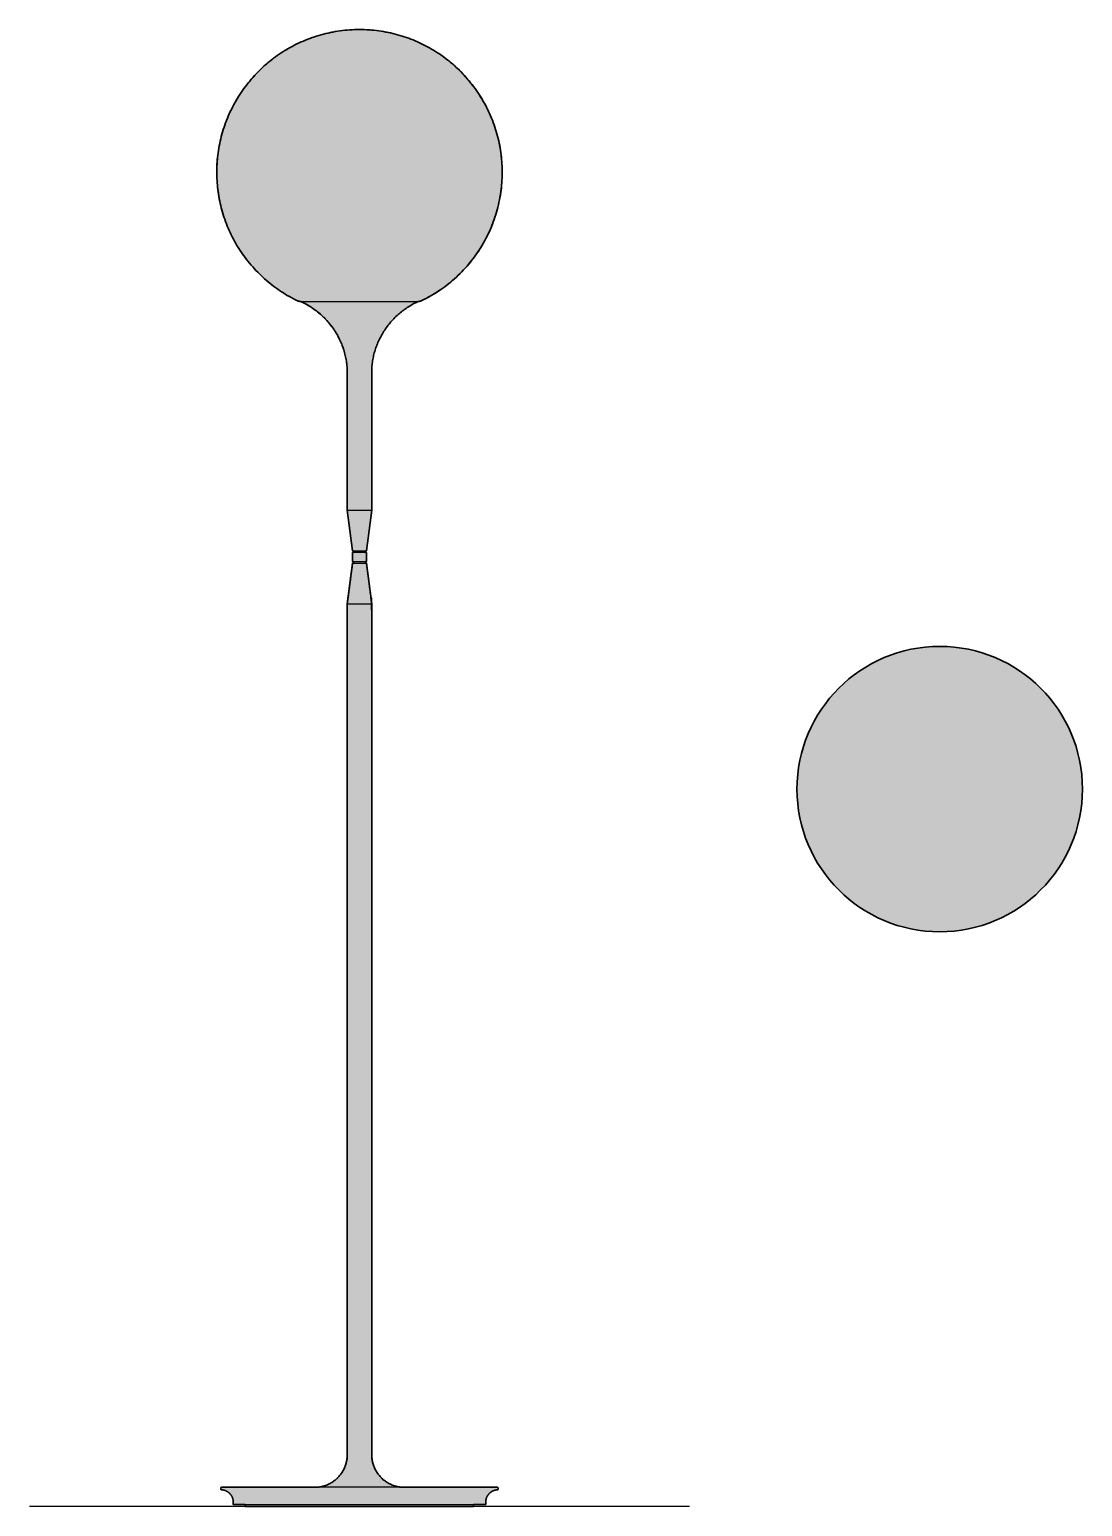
# Model space of a CAD drawing. Header units: millimetres. Extents: x 0 to 1291, y 0 to 1812.
import ezdxf

# ---------------------------------------------------------------- set-up
doc = ezdxf.new("R2010")
doc.units = ezdxf.units.MM
doc.layers.add('Blocks', color=7, linetype='Continuous')
doc.layers.add('Blocks$Fill', color=7, linetype='Continuous', true_color=0xffffff)
for name, color, linetype, lineweight, true_color in [('Blocks$Inner', 7, 'Continuous', 25, 0x007f00), ('Blocks$Outline', 7, 'Continuous', 35, 0xff3f3f), ('Groud', 7, 'Continuous', 25, 0x243775)]:
    doc.layers.add(name, color=color, linetype=linetype, lineweight=lineweight, true_color=true_color)

# ---------------------------------------------------------------- blocks, each defined once
blk = doc.blocks.new('Castore floor 35 Top')
at = {"layer": 'Blocks$Fill'}
blk.add_hatch(color=256, dxfattribs=at).paths.add_polyline_path([(352.9, -211), (352.8, -205), (352.5, -198.9), (351.9, -192.8), (351.2, -186.8), (350.3, -180.8), (349.1, -174.8), (347.7, -168.9), (346.2, -163.1), (344.4, -157.2), (342.4, -151.5), (340.3, -145.8), (337.9, -140.2), (335.4, -134.7), (332.6, -129.3), (329.7, -124), (326.6, -118.8), (323.3, -113.6), (319.8, -108.7), (316.2, -103.8), (312.4, -99.1), (308.4, -94.5), (304.3, -90), (300, -85.7), (295.6, -81.5), (291, -77.5), (286.3, -73.7), (281.5, -70), (276.5, -66.5), (271.4, -63.1), (266.3, -60), (261, -57), (255.6, -54.2), (250.1, -51.6), (244.5, -49.2), (238.8, -47), (233.1, -45), (227.3, -43.2), (221.5, -41.5), (215.6, -40.1), (209.6, -38.9), (203.6, -37.9), (197.6, -37.1), (191.5, -36.6), (185.5, -36.2), (179.4, -36), (173.3, -36.1), (167.3, -36.4), (161.2, -36.8), (155.2, -37.5), (149.2, -38.4), (143.2, -39.5), (137.3, -40.8), (131.4, -42.3), (125.5, -44), (119.8, -46), (114.1, -48.1), (108.5, -50.4), (102.9, -52.9), (97.5, -55.6), (92.1, -58.5), (86.9, -61.5), (81.8, -64.8), (76.7, -68.2), (71.9, -71.8), (67.1, -75.6), (62.5, -79.5), (58, -83.6), (53.6, -87.8), (49.4, -92.2), (45.4, -96.7), (41.5, -101.4), (37.7, -106.2), (34.2, -111.1), (30.8, -116.2), (27.6, -121.3), (24.6, -126.6), (21.8, -132), (19.1, -137.5), (16.6, -143), (14.4, -148.6), (12.3, -154.4), (10.4, -160.1), (8.8, -166), (7.3, -171.9), (6.1, -177.8), (5, -183.8), (4.2, -189.8), (3.5, -195.9), (3.1, -201.9), (2.9, -208), (2.9, -214.1), (3.1, -220.1), (3.5, -226.2), (4.2, -232.2), (5, -238.3), (6.1, -244.2), (7.3, -250.2), (8.8, -256.1), (10.4, -261.9), (12.3, -267.7), (14.4, -273.4), (16.6, -279.1), (19.1, -284.6), (21.8, -290.1), (24.6, -295.4), (27.6, -300.7), (30.8, -305.9), (34.2, -310.9), (37.7, -315.9), (41.5, -320.7), (45.4, -325.3), (49.4, -329.9), (53.6, -334.2), (58, -338.5), (62.5, -342.6), (67.1, -346.5), (71.9, -350.3), (76.7, -353.8), (81.8, -357.3), (86.9, -360.5), (92.1, -363.6), (97.5, -366.5), (102.9, -369.2), (108.5, -371.7), (114.1, -374), (119.8, -376.1), (125.5, -378), (131.4, -379.7), (137.3, -381.2), (143.2, -382.6), (149.2, -383.7), (155.2, -384.6), (161.2, -385.2), (167.3, -385.7), (173.3, -386), (179.4, -386), (185.5, -385.9), (191.5, -385.5), (197.6, -384.9), (203.6, -384.1), (209.6, -383.1), (215.6, -381.9), (221.5, -380.5), (227.3, -378.9), (233.1, -377.1), (238.8, -375.1), (244.5, -372.9), (250.1, -370.4), (255.6, -367.8), (261, -365.1), (266.3, -362.1), (271.4, -358.9), (276.5, -355.6), (281.5, -352.1), (286.3, -348.4), (291, -344.5), (295.6, -340.5), (300, -336.4), (304.3, -332.1), (308.4, -327.6), (312.4, -323), (316.2, -318.3), (319.8, -313.4), (323.3, -308.4), (326.6, -303.3), (329.7, -298.1), (332.6, -292.8), (335.4, -287.4), (337.9, -281.8), (340.3, -276.2), (342.4, -270.6), (344.4, -264.8), (346.2, -259), (347.7, -253.1), (349.1, -247.2), (350.3, -241.3), (351.2, -235.3), (351.9, -229.2), (352.5, -223.2), (352.8, -217.1)], flags=0)
at = {"layer": 'Blocks$Inner'}
blk.add_circle((177.9, -211), 175, dxfattribs=at)
at = {"layer": 'Blocks$Outline'}
blk.add_circle((177.9, -211), 175, dxfattribs=at)
blk = doc.blocks.new('Castore floor 35 Side')
at = {"layer": 'Blocks$Fill'}
blk.add_hatch(color=256, dxfattribs=at).paths.add_polyline_path([(264.5, 2.5), (264.5, 0), (404.5, 0), (544.5, 0), (544.5, 2.5), (559.5, 2.5), (559.5, 2.9), (559.4, 3.3), (559.4, 3.7), (559.3, 4.1), (559.3, 4.5), (559.3, 4.9), (559.3, 5.3), (559.3, 5.7), (559.3, 6.1), (559.3, 6.5), (559.4, 6.9), (559.4, 7.3), (559.5, 7.7), (559.5, 8.1), (559.6, 8.5), (559.7, 8.9), (559.8, 9.3), (559.9, 9.7), (560.1, 10.1), (560.2, 10.5), (560.3, 10.8), (560.5, 11.2), (560.7, 11.6), (560.8, 12), (561, 12.3), (561.2, 12.7), (561.4, 13), (561.6, 13.4), (561.8, 13.7), (562, 14), (562.3, 14.3), (562.5, 14.6), (562.8, 15), (563, 15.3), (563.3, 15.5), (563.5, 15.8), (563.8, 16.1), (564.1, 16.4), (564.4, 16.7), (564.7, 16.9), (565, 17.2), (565.4, 17.4), (565.7, 17.7), (566, 17.9), (566.4, 18.1), (566.7, 18.3), (567.1, 18.6), (567.4, 18.7), (567.8, 18.9), (568.2, 19.1), (568.5, 19.3), (568.9, 19.4), (569.3, 19.6), (569.7, 19.7), (570.1, 19.8), (570.4, 19.9), (570.8, 20), (571.2, 20.1), (571.6, 20.2), (572, 20.3), (572.4, 20.4), (572.8, 20.4), (573.2, 20.4), (573.6, 20.5), (573.6, 20.5), (573.6, 20.5), (573.6, 20.5), (573.7, 20.5), (573.7, 20.5), (573.7, 20.5), (573.7, 20.5), (573.8, 20.5), (573.8, 20.5), (573.8, 20.5), (573.8, 20.5), (573.8, 20.5), (573.9, 20.5), (573.9, 20.5), (573.9, 20.5), (573.9, 20.6), (574, 20.6), (574, 20.6), (574, 20.6), (574, 20.6), (574, 20.6), (574.1, 20.6), (574.1, 20.6), (574.1, 20.7), (574.1, 20.7), (574.1, 20.7), (574.2, 20.7), (574.2, 20.7), (574.2, 20.7), (574.2, 20.7), (574.2, 20.8), (574.3, 20.8), (574.3, 20.8), (574.3, 20.8), (574.3, 20.8), (574.3, 20.9), (574.3, 20.9), (574.3, 20.9), (574.4, 20.9), (574.4, 20.9), (574.4, 21), (574.4, 21), (574.4, 21), (574.4, 21), (574.4, 21), (574.4, 21.1), (574.4, 21.1), (574.5, 21.1), (574.5, 21.1), (574.5, 21.2), (574.5, 21.2), (574.5, 21.2), (574.5, 21.2), (574.5, 21.2), (574.5, 21.3), (574.5, 21.3), (574.5, 21.3), (574.5, 21.3), (574.5, 21.4), (574.5, 21.4), (574.5, 21.4), (574.5, 21.4), (574.5, 21.4), (574.5, 21.5), (574.5, 22.5), (574.5, 22.5), (574.5, 22.5), (574.5, 22.6), (574.5, 22.6), (574.5, 22.6), (574.5, 22.6), (574.5, 22.7), (574.5, 22.7), (574.5, 22.7), (574.5, 22.7), (574.5, 22.8), (574.5, 22.8), (574.5, 22.8), (574.5, 22.8), (574.5, 22.8), (574.5, 22.9), (574.4, 22.9), (574.4, 22.9), (574.4, 22.9), (574.4, 23), (574.4, 23), (574.4, 23), (574.4, 23), (574.4, 23), (574.3, 23.1), (574.3, 23.1), (574.3, 23.1), (574.3, 23.1), (574.3, 23.2), (574.3, 23.2), (574.2, 23.2), (574.2, 23.2), (574.2, 23.2), (574.2, 23.2), (574.2, 23.3), (574.2, 23.3), (574.1, 23.3), (574.1, 23.3), (574.1, 23.3), (574.1, 23.3), (574, 23.4), (574, 23.4), (574, 23.4), (574, 23.4), (574, 23.4), (573.9, 23.4), (573.9, 23.4), (573.9, 23.4), (573.9, 23.4), (573.8, 23.4), (573.8, 23.5), (573.8, 23.5), (573.8, 23.5), (573.8, 23.5), (573.7, 23.5), (573.7, 23.5), (573.7, 23.5), (573.7, 23.5), (573.6, 23.5), (573.6, 23.5), (573.6, 23.5), (573.6, 23.5), (573.5, 23.5), (573.5, 23.5), (458.6, 23.5), (457.8, 23.5), (456.9, 23.6), (456, 23.7), (455.1, 23.7), (454.2, 23.9), (453.3, 24), (452.3, 24.1), (451.4, 24.3), (450.5, 24.5), (449.6, 24.7), (448.7, 25), (447.8, 25.3), (446.8, 25.6), (445.9, 25.9), (445, 26.2), (444.1, 26.6), (443.2, 27), (442.3, 27.4), (441.4, 27.8), (440.5, 28.3), (439.7, 28.8), (438.8, 29.3), (437.9, 29.8), (437.1, 30.4), (436.3, 31), (435.5, 31.6), (434.7, 32.2), (433.9, 32.8), (433.1, 33.5), (432.3, 34.2), (431.6, 34.9), (430.9, 35.6), (430.2, 36.3), (429.5, 37.1), (428.8, 37.9), (428.2, 38.6), (427.6, 39.4), (427, 40.3), (426.4, 41.1), (425.8, 41.9), (425.3, 42.8), (424.8, 43.7), (424.3, 44.5), (423.8, 45.4), (423.4, 46.3), (423, 47.2), (422.6, 48.1), (422.2, 49), (421.9, 49.9), (421.6, 50.8), (421.3, 51.8), (421, 52.7), (420.8, 53.6), (420.5, 54.5), (420.3, 55.4), (420.2, 56.3), (420, 57.2), (419.9, 58.2), (419.8, 59.1), (419.7, 60), (419.6, 60.9), (419.6, 61.7), (419.5, 62.6), (419.5, 63.5), (419.5, 1107), (413, 1157), (412, 1157), (412, 1159), (413, 1159), (413, 1170), (412, 1170), (412, 1172), (413, 1172), (419.5, 1222), (419.5, 1390.8), (419.5, 1392.4), (419.6, 1394), (419.7, 1395.7), (419.7, 1397.3), (419.9, 1398.9), (420, 1400.5), (420.2, 1402.2), (420.4, 1403.8), (420.7, 1405.5), (421, 1407.1), (421.3, 1408.8), (421.6, 1410.4), (422, 1412.1), (422.4, 1413.7), (422.8, 1415.3), (423.3, 1417), (423.8, 1418.6), (424.3, 1420.3), (424.9, 1421.9), (425.5, 1423.5), (426.1, 1425.1), (426.8, 1426.7), (427.5, 1428.3), (428.2, 1429.9), (428.9, 1431.5), (429.7, 1433.1), (430.5, 1434.6), (431.3, 1436.2), (432.2, 1437.7), (433.1, 1439.2), (434, 1440.7), (435, 1442.2), (436, 1443.7), (437, 1445.1), (438, 1446.6), (439.1, 1448), (440.2, 1449.4), (441.3, 1450.8), (442.4, 1452.1), (443.6, 1453.5), (444.7, 1454.8), (445.9, 1456.1), (447.2, 1457.3), (448.4, 1458.6), (449.7, 1459.8), (451, 1461), (452.3, 1462.2), (453.6, 1463.3), (456.3, 1465.5), (459, 1467.6), (461.9, 1469.6), (464.7, 1471.5), (467.6, 1473.3), (470.6, 1475), (473.5, 1476.5), (476.5, 1478), (476.8, 1478), (477.1, 1478), (477.4, 1478), (477.6, 1478.1), (477.9, 1478.1), (478.2, 1478.1), (478.5, 1478.2), (478.8, 1478.3), (479, 1478.3), (479.3, 1478.4), (479.6, 1478.5), (479.8, 1478.6), (480.1, 1478.7), (480.4, 1478.8), (480.6, 1478.9), (480.9, 1479), (486.1, 1481.6), (491.3, 1484.5), (496.4, 1487.5), (501.4, 1490.7), (506.4, 1494.1), (511.2, 1497.8), (516, 1501.6), (518.4, 1503.5), (520.7, 1505.6), (523, 1507.6), (525.2, 1509.7), (527.4, 1511.9), (529.6, 1514.1), (531.8, 1516.3), (533.9, 1518.6), (536, 1521), (538, 1523.3), (540, 1525.7), (542, 1528.2), (543.9, 1530.6), (545.8, 1533.2), (547.6, 1535.7), (549.4, 1538.3), (551.1, 1540.9), (552.8, 1543.6), (554.5, 1546.2), (556.1, 1548.9), (557.6, 1551.7), (559.1, 1554.4), (560.6, 1557.2), (562, 1560), (563.3, 1562.9), (564.6, 1565.7), (565.8, 1568.6), (567, 1571.5), (568.1, 1574.4), (569.2, 1577.3), (570.2, 1580.2), (571.2, 1583.2), (572.1, 1586.1), (573, 1589.1), (573.8, 1592), (574.5, 1595), (575.9, 1601), (577, 1606.9), (577.9, 1612.9), (578.6, 1618.8), (579.1, 1624.8), (579.4, 1630.6), (579.5, 1636.5), (579.4, 1642), (579.2, 1647.7), (578.7, 1653.3), (578.1, 1659), (577.2, 1664.7), (576.2, 1670.3), (575, 1676), (573.6, 1681.7), (572, 1687.3), (570.2, 1693), (568.1, 1698.5), (566, 1704), (563.6, 1709.5), (561, 1714.8), (558.2, 1720.1), (555.3, 1725.3), (552.2, 1730.4), (548.9, 1735.4), (545.4, 1740.2), (541.8, 1745), (538.1, 1749.6), (534.2, 1754), (530.1, 1758.3), (526, 1762.5), (521.7, 1766.4), (517.3, 1770.3), (512.8, 1773.9), (508.3, 1777.4), (503.6, 1780.7), (498.9, 1783.8), (494.1, 1786.8), (489.3, 1789.6), (484.4, 1792.2), (479.3, 1794.7), (474.2, 1797), (468.9, 1799.2), (463.5, 1801.2), (458, 1803.1), (452.5, 1804.8), (446.8, 1806.3), (441.1, 1807.6), (435.3, 1808.7), (429.5, 1809.7), (423.6, 1810.4), (417.7, 1811), (411.7, 1811.3), (405.8, 1811.5), (399.8, 1811.4), (393.8, 1811.1), (387.9, 1810.7), (382, 1810), (376.1, 1809.1), (370.3, 1808.1), (364.5, 1806.8), (358.8, 1805.4), (353.1, 1803.7), (347.6, 1801.9), (342.1, 1799.9), (336.7, 1797.8), (331.5, 1795.5), (326.3, 1793), (321.3, 1790.4), (316.4, 1787.7), (311.6, 1784.8), (306.9, 1781.7), (302.3, 1778.5), (297.8, 1775.1), (293.3, 1771.6), (288.9, 1767.9), (284.7, 1764), (280.5, 1759.9), (276.4, 1755.7), (272.5, 1751.3), (268.7, 1746.8), (265.1, 1742.2), (261.6, 1737.4), (258.2, 1732.5), (255, 1727.4), (252, 1722.3), (249.2, 1717.1), (246.5, 1711.7), (244.1, 1706.3), (241.8, 1700.8), (239.7, 1695.2), (237.8, 1689.6), (236.1, 1683.9), (234.6, 1678.2), (233.3, 1672.5), (232.2, 1666.8), (231.3, 1661), (230.5, 1655.3), (230, 1649.6), (229.7, 1643.9), (229.5, 1638.2), (229.6, 1632.6), (229.8, 1627), (230.2, 1621.4), (230.7, 1615.9), (231.5, 1610.2), (232.4, 1604.6), (233.6, 1599), (234.9, 1593.4), (236.4, 1587.7), (238.2, 1582.2), (240.1, 1576.6), (242.2, 1571.1), (244.5, 1565.7), (247, 1560.3), (249.7, 1555), (252.5, 1549.7), (255.6, 1544.6), (258.8, 1539.6), (262.2, 1534.7), (265.7, 1529.9), (269.4, 1525.2), (273.3, 1520.7), (277.3, 1516.3), (281.4, 1512.1), (285.7, 1508), (290, 1504.1), (294.5, 1500.3), (299.1, 1496.8), (303.8, 1493.4), (308.5, 1490.1), (313.4, 1487.1), (318.2, 1484.2), (323.2, 1481.5), (328.2, 1479), (328.4, 1478.9), (328.7, 1478.8), (328.9, 1478.7), (329.2, 1478.6), (329.5, 1478.5), (329.7, 1478.4), (330, 1478.3), (330.3, 1478.3), (330.6, 1478.2), (330.8, 1478.1), (331.1, 1478.1), (331.4, 1478.1), (331.7, 1478), (332, 1478), (332.2, 1478), (332.5, 1478), (335.5, 1476.5), (338.5, 1475), (341.4, 1473.3), (344.3, 1471.5), (347.2, 1469.6), (350, 1467.6), (352.8, 1465.5), (355.5, 1463.3), (356.8, 1462.2), (358.1, 1461), (359.4, 1459.8), (360.6, 1458.6), (361.9, 1457.3), (363.1, 1456.1), (364.3, 1454.8), (365.5, 1453.5), (366.6, 1452.1), (367.8, 1450.8), (368.9, 1449.4), (370, 1448), (371, 1446.6), (372.1, 1445.1), (373.1, 1443.7), (374.1, 1442.2), (375, 1440.7), (375.9, 1439.2), (376.8, 1437.7), (377.7, 1436.2), (378.5, 1434.6), (379.3, 1433.1), (380.1, 1431.5), (380.9, 1429.9), (381.6, 1428.3), (382.3, 1426.7), (382.9, 1425.1), (383.6, 1423.5), (384.1, 1421.9), (384.7, 1420.3), (385.2, 1418.6), (385.7, 1417), (386.2, 1415.3), (386.6, 1413.7), (387, 1412.1), (387.4, 1410.4), (387.8, 1408.8), (388.1, 1407.1), (388.4, 1405.5), (388.6, 1403.8), (388.8, 1402.2), (389, 1400.5), (389.2, 1398.9), (389.3, 1397.3), (389.4, 1395.7), (389.5, 1394), (389.5, 1392.4), (389.5, 1390.8), (389.5, 1222), (396, 1172), (397, 1172), (397, 1170), (396, 1170), (396, 1159), (397, 1159), (397, 1157), (396, 1157), (389.5, 1107), (389.5, 63.5), (389.5, 62.6), (389.5, 61.7), (389.4, 60.9), (389.4, 60), (389.3, 59.1), (389.2, 58.2), (389, 57.2), (388.9, 56.3), (388.7, 55.4), (388.5, 54.5), (388.3, 53.6), (388, 52.7), (387.8, 51.8), (387.5, 50.8), (387.1, 49.9), (386.8, 49), (386.4, 48.1), (386, 47.2), (385.6, 46.3), (385.2, 45.4), (384.7, 44.5), (384.3, 43.7), (383.7, 42.8), (383.2, 41.9), (382.7, 41.1), (382.1, 40.3), (381.5, 39.4), (380.9, 38.6), (380.2, 37.9), (379.6, 37.1), (378.9, 36.3), (378.2, 35.6), (377.5, 34.9), (376.7, 34.2), (376, 33.5), (375.2, 32.8), (374.4, 32.2), (373.6, 31.6), (372.8, 31), (371.9, 30.4), (371.1, 29.8), (370.2, 29.3), (369.4, 28.8), (368.5, 28.3), (367.6, 27.8), (366.7, 27.4), (365.8, 27), (364.9, 26.6), (364, 26.2), (363.1, 25.9), (362.2, 25.6), (361.3, 25.3), (360.4, 25), (359.5, 24.7), (358.5, 24.5), (357.6, 24.3), (356.7, 24.1), (355.8, 24), (354.9, 23.9), (354, 23.7), (353.1, 23.7), (352.2, 23.6), (351.3, 23.5), (350.4, 23.5), (235.5, 23.5), (235.5, 23.5), (235.5, 23.5), (235.5, 23.5), (235.4, 23.5), (235.4, 23.5), (235.4, 23.5), (235.4, 23.5), (235.3, 23.5), (235.3, 23.5), (235.3, 23.5), (235.3, 23.5), (235.2, 23.5), (235.2, 23.5), (235.2, 23.4), (235.2, 23.4), (235.2, 23.4), (235.1, 23.4), (235.1, 23.4), (235.1, 23.4), (235.1, 23.4), (235, 23.4), (235, 23.4), (235, 23.4), (235, 23.3), (235, 23.3), (234.9, 23.3), (234.9, 23.3), (234.9, 23.3), (234.9, 23.3), (234.9, 23.2), (234.8, 23.2), (234.8, 23.2), (234.8, 23.2), (234.8, 23.2), (234.8, 23.2), (234.7, 23.1), (234.7, 23.1), (234.7, 23.1), (234.7, 23.1), (234.7, 23), (234.7, 23), (234.7, 23), (234.6, 23), (234.6, 23), (234.6, 22.9), (234.6, 22.9), (234.6, 22.9), (234.6, 22.9), (234.6, 22.8), (234.6, 22.8), (234.6, 22.8), (234.6, 22.8), (234.6, 22.8), (234.5, 22.7), (234.5, 22.7), (234.5, 22.7), (234.5, 22.7), (234.5, 22.6), (234.5, 22.6), (234.5, 22.6), (234.5, 22.6), (234.5, 22.5), (234.5, 22.5), (234.5, 22.5), (234.5, 21.5), (234.5, 21.4), (234.5, 21.4), (234.5, 21.4), (234.5, 21.4), (234.5, 21.4), (234.5, 21.3), (234.5, 21.3), (234.5, 21.3), (234.5, 21.3), (234.5, 21.2), (234.6, 21.2), (234.6, 21.2), (234.6, 21.2), (234.6, 21.2), (234.6, 21.1), (234.6, 21.1), (234.6, 21.1), (234.6, 21.1), (234.6, 21), (234.6, 21), (234.6, 21), (234.6, 21), (234.7, 21), (234.7, 20.9), (234.7, 20.9), (234.7, 20.9), (234.7, 20.9), (234.7, 20.9), (234.7, 20.8), (234.8, 20.8), (234.8, 20.8), (234.8, 20.8), (234.8, 20.8), (234.8, 20.7), (234.8, 20.7), (234.9, 20.7), (234.9, 20.7), (234.9, 20.7), (234.9, 20.7), (234.9, 20.7), (235, 20.6), (235, 20.6), (235, 20.6), (235, 20.6), (235, 20.6), (235.1, 20.6), (235.1, 20.6), (235.1, 20.6), (235.1, 20.5), (235.2, 20.5), (235.2, 20.5), (235.2, 20.5), (235.2, 20.5), (235.2, 20.5), (235.3, 20.5), (235.3, 20.5), (235.3, 20.5), (235.3, 20.5), (235.4, 20.5), (235.4, 20.5), (235.4, 20.5), (235.4, 20.5), (235.4, 20.5), (235.5, 20.5), (235.9, 20.4), (236.2, 20.4), (236.6, 20.4), (237, 20.3), (237.4, 20.2), (237.8, 20.1), (238.2, 20), (238.6, 19.9), (239, 19.8), (239.4, 19.7), (239.8, 19.6), (240.1, 19.4), (240.5, 19.3), (240.9, 19.1), (241.3, 18.9), (241.6, 18.7), (242, 18.6), (242.3, 18.3), (242.7, 18.1), (243, 17.9), (243.4, 17.7), (243.7, 17.4), (244, 17.2), (244.3, 16.9), (244.6, 16.7), (244.9, 16.4), (245.2, 16.1), (245.5, 15.8), (245.8, 15.5), (246, 15.3), (246.3, 15), (246.5, 14.6), (246.8, 14.3), (247, 14), (247.2, 13.7), (247.4, 13.4), (247.6, 13), (247.8, 12.7), (248, 12.3), (248.2, 12), (248.4, 11.6), (248.6, 11.2), (248.7, 10.8), (248.9, 10.5), (249, 10.1), (249.1, 9.7), (249.2, 9.3), (249.3, 8.9), (249.4, 8.5), (249.5, 8.1), (249.6, 7.7), (249.6, 7.3), (249.7, 6.9), (249.7, 6.5), (249.8, 6.1), (249.8, 5.7), (249.8, 5.3), (249.8, 4.9), (249.8, 4.5), (249.7, 4.1), (249.7, 3.7), (249.6, 3.3), (249.6, 2.9), (249.5, 2.5)], flags=0)
at = {"layer": 'Blocks$Inner'}
for p, q in [((332.5, 1478), (476.5, 1478)), ((389.5, 1222), (419.5, 1222)), ((397, 1172), (397, 1170)), ((412, 1170), (412, 1172)), ((397, 1159), (397, 1157)), ((412, 1157), (412, 1159)), ((459.5, 23.5), (349.5, 23.5)), ((574.5, 21.5), (574.5, 22.5))]:
    blk.add_line(p, q, dxfattribs=at)
for points in [[(389.5, 1390.8), (389.5, 1222), (396, 1172), (413, 1172), (419.5, 1222), (419.5, 1390.8)], [(389.5, 63.5), (389.5, 1107), (396, 1157), (404.5, 1157), (413, 1157), (419.5, 1107), (419.5, 63.5)], [(389.5, 1107), (404.5, 1107), (419.5, 1107)], [(234.5, 22.5), (234.5, 21.5)], [(573.5, 23.5), (404.5, 23.5), (235.5, 23.5)], [(249.5, 2.5), (404.5, 2.5), (559.5, 2.5)], [(264.5, 2.5), (264.5, 0), (404.5, 0), (544.5, 0), (544.5, 2.5)]]:
    blk.add_lwpolyline(points, dxfattribs=at)
blk.add_lwpolyline([(404.5, 1170), (396, 1170), (396, 1159), (404.5, 1159), (413, 1159), (413, 1170)], close=True, dxfattribs=at)
for points, weights, knots in [([(579.5, 1636.5), (579.5, 1739.6), (489.3, 1789.6), (399, 1839.5), (311.6, 1784.8), (224.2, 1730), (229.8, 1627), (235.3, 1524), (328.2, 1479)], [1, 0.861487501707, 1, 0.861487501707, 1, 0.861487501707, 1, 0.861487501707, 1], [1406.375048, 1406.375048, 1406.375048, 1592.786611, 1592.786611, 1779.198174, 1779.198174, 1965.609737, 1965.609737, 2152.021299, 2152.021299, 2152.021299]), ([(235.5, 20.5), (242.3, 20), (246.5, 14.6), (250.8, 9.2), (249.5, 2.5)], [1, 0.912011452846, 1, 0.912011452846, 1], [1942.568461, 1942.568461, 1942.568461, 1955.458818, 1955.458818, 1968.349176, 1968.349176, 1968.349176]), ([(559.5, 2.5), (558.3, 9.2), (562.5, 14.6), (566.7, 20), (573.6, 20.5)], [1, 0.912011452846, 1, 0.912011452846, 1], [2278.349176, 2278.349176, 2278.349176, 2291.239534, 2291.239534, 2304.129892, 2304.129892, 2304.129892])]:
    blk.add_rational_spline(points, weights, degree=2, knots=knots, dxfattribs=at)
for points, weights in [([(480.9, 1479), (579.5, 1526.8), (579.5, 1636.5)], [1, 0.847456086285, 1]), ([(328.2, 1479), (330.2, 1478), (332.5, 1478)], [1, 0.974620542135, 1]), ([(332.5, 1478), (389.5, 1451.5), (389.5, 1390.8)], [1, 0.842927230424, 1]), ([(419.5, 1390.8), (419.5, 1451.5), (476.5, 1478)], [1, 0.842927230424, 1]), ([(476.5, 1478), (478.8, 1478), (480.9, 1479)], [1, 0.974620542135, 1]), ([(349.5, 23.5), (389.5, 23.5), (389.5, 63.5)], [1, 0.707106781187, 1]), ([(419.5, 63.5), (419.5, 23.5), (459.5, 23.5)], [1, 0.707106781187, 1]), ([(235.5, 23.5), (234.5, 23.5), (234.5, 22.5)], [1, 0.707106781187, 1]), ([(234.5, 21.5), (234.5, 20.5), (235.5, 20.5)], [1, 0.728539107233, 1]), ([(574.5, 22.5), (574.5, 23.5), (573.5, 23.5)], [1, 0.707106781187, 1]), ([(573.6, 20.5), (574.5, 20.5), (574.5, 21.5)], [1, 0.728539107234, 1])]:
    blk.add_rational_spline(points, weights, degree=2, dxfattribs=at)
at = {"layer": 'Blocks$Outline'}
for points in [[(389.5, 1222), (396, 1172), (397, 1172)], [(412, 1172), (413, 1172), (419.5, 1222)], [(397, 1170), (396, 1170), (396, 1159), (397, 1159)], [(397, 1172), (397, 1170)], [(412, 1170), (412, 1172)], [(412, 1159), (413, 1159), (413, 1170), (412, 1170)], [(397, 1159), (397, 1157)], [(412, 1157), (412, 1159)], [(264.5, 2.5), (264.5, 0), (404.5, 0), (544.5, 0), (544.5, 2.5)]]:
    blk.add_lwpolyline(points, dxfattribs=at)
for points, weights, knots in [([(480.9, 1479), (579.5, 1526.8), (579.5, 1636.5), (579.5, 1739.6), (489.3, 1789.6), (399, 1839.5), (311.6, 1784.8), (224.2, 1730), (229.8, 1627), (235.3, 1524), (328.2, 1479), (330.2, 1478), (332.5, 1478)], [1, 0.847456086285, 1, 0.861487501707, 1, 0.861487501707, 1, 0.861487501707, 1, 0.861487501707, 1, 0.974620542135, 1], [1099.060386, 1099.060386, 1099.060386, 1294.927923, 1294.927923, 1481.339486, 1481.339486, 1667.751048, 1667.751048, 1854.162611, 1854.162611, 2040.574174, 2040.574174, 2045.089707, 2045.089707, 2045.089707]), ([(332.5, 1478), (389.5, 1451.5), (389.5, 1390.8), (389.5, 1306.4), (389.5, 1222)], [1, 0.842927230424, 1, 1, 1], [1258.150519, 1258.150519, 1258.150519, 1366.088645, 1366.088645, 1534.920205, 1534.920205, 1534.920205]), ([(458.6, 23.5), (419.5, 24.4), (419.5, 63.5), (419.5, 585.3), (419.5, 1107), (416.3, 1132), (413, 1157), (412.5, 1157), (412, 1157)], [0.990991188273, 0.711682676651, 1, 1, 1, 1, 1, 1, 1], [-2329.523539, -2329.523539, -2329.523539, -2267.673313, -2267.673313, -1224.173313, -1224.173313, -1173.752583, -1173.752583, -1172.752583, -1172.752583, -1172.752583]), ([(389.5, 1107), (389.5, 585.3), (389.5, 63.5), (389.5, 24.4), (350.4, 23.5)], [1, 1, 1, 0.711682745396, 0.990991055079], [-3546.837019, -3546.837019, -3546.837019, -2503.337019, -2503.337019, -2441.486808, -2441.486808, -2441.486808]), ([(350.4, 23.5), (293, 23.5), (235.5, 23.5), (234.5, 23.5), (234.5, 22.5), (234.5, 22), (234.5, 21.5)], [1, 1, 1, 0.707106781187, 1, 1, 1], [1823.569809, 1823.569809, 1823.569809, 1938.457646, 1938.457646, 1940.028443, 1940.028443, 1941.059242, 1941.059242, 1941.059242]), ([(234.5, 21.5), (234.5, 20.5), (235.5, 20.5), (242.3, 20), (246.5, 14.6), (250.8, 9.2), (249.5, 2.5), (257, 2.5), (264.5, 2.5)], [1, 0.728539107233, 1, 0.912011452846, 1, 0.912011452846, 1, 1, 1], [1233.276183, 1233.276183, 1233.276183, 1234.785402, 1234.785402, 1247.67576, 1247.67576, 1260.566117, 1260.566117, 1275.566117, 1275.566117, 1275.566117]), ([(544.5, 2.5), (552, 2.5), (559.5, 2.5), (558.3, 9.2), (562.5, 14.6), (566.7, 20), (573.6, 20.5), (574.5, 20.5), (574.5, 21.5), (574.5, 22), (574.5, 22.5), (574.5, 23.5), (573.5, 23.5), (516.1, 23.5), (458.6, 23.5)], [1, 1, 1, 0.912011452846, 1, 0.912011452846, 1, 0.728539107234, 1, 1, 1, 0.707106781187, 1, 1, 1], [1555.566117, 1555.566117, 1555.566117, 1570.566123, 1570.566123, 1583.456485, 1583.456485, 1596.346847, 1596.346847, 1597.856067, 1597.856067, 1598.886865, 1598.886865, 1600.457662, 1600.457662, 1715.345485, 1715.345485, 1715.345485])]:
    blk.add_rational_spline(points, weights, degree=2, knots=knots, dxfattribs=at)
for points, weights in [([(419.5, 1390.8), (419.5, 1451.5), (476.5, 1478)], [1, 0.842927230424, 1]), ([(476.5, 1478), (478.8, 1478), (480.9, 1479)], [1, 0.974620542135, 1])]:
    blk.add_rational_spline(points, weights, degree=2, dxfattribs=at)
blk.add_open_spline([(419.5, 1222), (419.5, 1306.4), (419.5, 1390.8)], degree=2, dxfattribs=at)
blk.add_open_spline([(397, 1157), (396.5, 1157), (396, 1157), (392.8, 1132), (389.5, 1107)], degree=2, knots=[-1157.752583, -1157.752583, -1157.752583, -1156.752583, -1156.752583, -1106.331853, -1106.331853, -1106.331853], dxfattribs=at)

msp = doc.modelspace()

# ---------------------------------------------------------------- linework, layer by layer
at = {"layer": 'Groud'}
msp.add_lwpolyline([(809, 0), (0, 0)], dxfattribs=at)

# ---------------------------------------------------------------- block references
at = {"layer": 'Blocks'}
for name, p in [('Castore floor 35 Side', (0, 0)), ('Castore floor 35 Top', (938, 1090.9))]:
    msp.add_blockref(name, p, dxfattribs=at)

doc.saveas('drawing.dxf')
